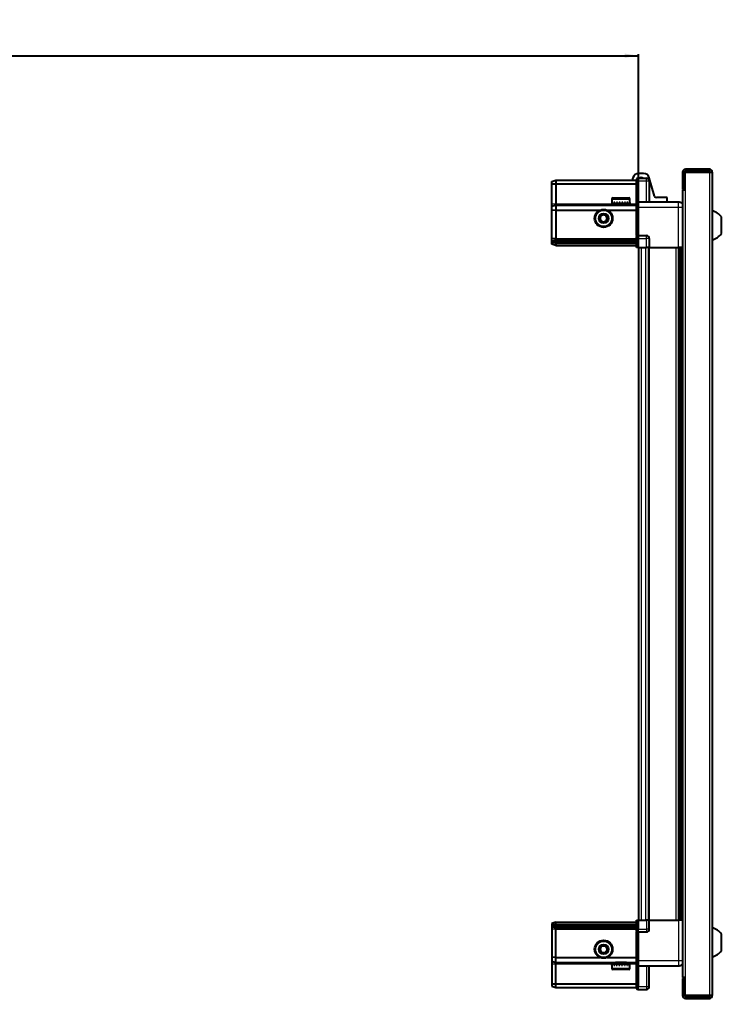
# Model space of a CAD drawing. Header units: millimetres. Extents: x 1132 to 6272, y -337 to 1933.
# Drawn here: x 3845 to 4352, y 1148 to 1855 of the extents above; entities that cross this region are included whole.
import ezdxf

# ---------------------------------------------------------------- set-up
doc = ezdxf.new("R2010")
doc.units = ezdxf.units.MM
doc.layers.add('FORMAT', color=7, linetype='Continuous')
doc.styles.add('SLDTEXTSTYLE0', font='TXT', dxfattribs={"width": 0.75})
doc.dimstyles.new('SLDDIMSTYLE0', dxfattribs={"dimtxt": 20, "dimasz": 10, "dimexe": 0, "dimexo": 0.0625, "dimgap": 5, "dimtad": 2, "dimdec": 1, "dimrnd": 1e-09, "dimzin": 12, "dimdsep": 46, "dimtxsty": 'SLDTEXTSTYLE0', "dimsah": 1, "dimcen": 0.09, "dimadec": 0, "dimazin": 3, "dimtfac": 1, "dimtofl": 0, "dimtmove": 0, "dimatfit": 3, "dimfxl": 0, "dimfrac": 2, "dimtolj": 1, "dimtzin": 12, "dimarcsym": 0})

# ---------------------------------------------------------------- blocks, each defined once
blk = doc.blocks.new('_D_5')
at = {"layer": 'FORMAT'}
for p, q in [((3192.11, 1690.11), (3192.11, 1829.6)), ((3192.11, 1828.6), (4292.11, 1828.6)), ((4292.11, 1690.11), (4292.11, 1829.6))]:
    blk.add_line(p, q, dxfattribs=at)
for points in [[(3192.11, 1828.6), (3202.11, 1827.07), (3202.11, 1830.14)], [(4292.11, 1828.6), (4282.11, 1830.14), (4282.11, 1827.07)]]:
    blk.add_solid(points, dxfattribs=at)
at = {"layer": 'FORMAT', "insert": (3712.55, 1854.39), "char_height": 20, "attachment_point": 1, "style": 'SLDTEXTSTYLE0'}
blk.add_mtext('1100', dxfattribs=at)

msp = doc.modelspace()

# ---------------------------------------------------------------- linework, layer by layer
at = {"color": 7, "linetype": 'Continuous', "lineweight": 25}
for p, q in [((4343.36, 1746.6), (4326.06, 1746.6)), ((4343.36, 1745.1), (4343.36, 1746.6)), ((4288.09, 1740.34), (4287.59, 1738.6)), ((4291.62, 1740.1), (4290.76, 1739.6)), ((4290.76, 1739.6), (4290.76, 1738.1)), ((4291.96, 1740.1), (4291.62, 1740.1)), ((4291.96, 1738.1), (4291.96, 1740.1)), ((4291.96, 1740.1), (4297.96, 1740.1)), ((4295.64, 1743.6), (4292.42, 1743.6)), ((4303.74, 1727.19), (4299.97, 1740.34)), ((4323.96, 1744.5), (4323.96, 1732.1)), ((4325.46, 1744.5), (4325.46, 1732.1)), ((4325.96, 1744.5), (4343.36, 1744.5)), ((4325.96, 1731.6), (4325.96, 1744.5)), ((4343.36, 1745.1), (4326.06, 1745.1)), ((4343.36, 1744.5), (4345.46, 1744.5)), ((4345.46, 1744.5), (4345.46, 1149.7)), ((4229.46, 1737.8), (4232.46, 1738.6)), ((4229.46, 1735.95), (4229.46, 1737.8)), ((4229.46, 1735.95), (4232.46, 1736.1)), ((4229.46, 1721.6), (4229.46, 1735.95)), ((4232.46, 1738.6), (4232.46, 1736.1)), ((4232.46, 1738.6), (4290.76, 1738.6)), ((4232.46, 1736.1), (4232.46, 1721.6)), ((4232.46, 1736.1), (4290.76, 1736.1)), ((4290.76, 1723.3), (4290.76, 1738.1)), ((4291.96, 1738.1), (4291.96, 1723.3)), ((4299.96, 1738.1), (4299.96, 1723.1)), ((4273.76, 1725.8), (4285.16, 1725.8)), ((4312.91, 1726.1), (4305.18, 1726.1)), ((4312.91, 1723.1), (4312.91, 1726.1)), ((4323.86, 1731.6), (4323.86, 1162.6)), ((4323.86, 1731.6), (4325.96, 1731.6)), ((4323.96, 1732.1), (4325.46, 1732.1)), ((4229.46, 1719.8), (4229.46, 1721.6)), ((4229.46, 1719.8), (4232.46, 1720.6)), ((4229.46, 1716.77), (4229.46, 1719.8)), ((4232.46, 1721.6), (4232.46, 1720.6)), ((4232.46, 1720.6), (4232.46, 1717.1)), ((4232.46, 1720.6), (4290.76, 1720.6)), ((4272.96, 1725), (4272.96, 1722.1)), ((4272.96, 1722.1), (4272.99, 1722.1)), ((4273.11, 1722.6), (4272.99, 1722.6)), ((4272.99, 1722.6), (4272.99, 1722.1)), ((4272.99, 1722.1), (4273.11, 1722.1)), ((4273.11, 1722.6), (4273.11, 1722.1)), ((4273.11, 1722.1), (4273.52, 1722.1)), ((4273.86, 1722.6), (4273.52, 1722.6)), ((4273.52, 1722.6), (4273.52, 1722.1)), ((4273.52, 1722.1), (4273.86, 1722.1)), ((4273.86, 1722.6), (4273.86, 1722.1)), ((4273.86, 1722.1), (4274.64, 1722.1)), ((4275.16, 1722.6), (4274.64, 1722.6)), ((4274.64, 1722.6), (4274.64, 1722.1)), ((4274.64, 1722.1), (4275.16, 1722.1)), ((4275.06, 1722.1), (4275.06, 1722)), ((4275.06, 1722), (4283.86, 1722)), ((4275.16, 1722.6), (4275.16, 1722.1)), ((4275.16, 1722.1), (4276.22, 1722.1)), ((4275.46, 1721.6), (4276.15, 1721.12)), ((4275.46, 1721.6), (4283.46, 1721.6)), ((4276.15, 1721.12), (4275.46, 1720.64)), ((4275.46, 1720.64), (4275.46, 1720.6)), ((4275.46, 1720.64), (4283.46, 1720.64)), ((4276.15, 1721.12), (4282.77, 1721.12)), ((4276.88, 1722.6), (4276.22, 1722.6)), ((4276.22, 1722.6), (4276.22, 1722.1)), ((4276.22, 1722.1), (4276.88, 1722.1)), ((4276.88, 1722.6), (4276.88, 1722.1)), ((4276.88, 1722.1), (4278.12, 1722.1)), ((4278.85, 1722.6), (4278.12, 1722.6)), ((4278.12, 1722.6), (4278.12, 1722.1)), ((4278.12, 1722.1), (4278.55, 1722.1)), ((4278.55, 1722.6), (4278.55, 1722.1)), ((4278.85, 1722.6), (4278.85, 1722.1)), ((4278.85, 1722.1), (4280.15, 1722.1)), ((4280.88, 1722.6), (4280.15, 1722.6)), ((4280.15, 1722.6), (4280.15, 1722.1)), ((4280.42, 1722.6), (4280.42, 1722.1)), ((4280.42, 1722.1), (4280.88, 1722.1)), ((4280.88, 1722.6), (4280.88, 1722.1)), ((4280.88, 1722.1), (4282.11, 1722.1)), ((4282.77, 1722.6), (4282.11, 1722.6)), ((4282.11, 1722.6), (4282.11, 1722.1)), ((4282.11, 1722.1), (4282.77, 1722.1)), ((4282.77, 1722.6), (4282.77, 1722.1)), ((4282.77, 1722.1), (4283.82, 1722.1)), ((4282.77, 1721.12), (4283.46, 1721.6)), ((4283.46, 1720.64), (4282.77, 1721.12)), ((4283.46, 1720.6), (4283.46, 1720.64)), ((4284.34, 1722.6), (4283.82, 1722.6)), ((4283.82, 1722.6), (4283.82, 1722.1)), ((4283.82, 1722.1), (4284.34, 1722.1)), ((4283.86, 1722), (4283.86, 1722.1)), ((4284.34, 1722.6), (4284.34, 1722.1)), ((4284.34, 1722.1), (4285.09, 1722.1)), ((4285.42, 1722.6), (4285.09, 1722.6)), ((4285.09, 1722.6), (4285.09, 1722.1)), ((4285.09, 1722.1), (4285.42, 1722.1)), ((4285.42, 1722.6), (4285.42, 1722.1)), ((4285.42, 1722.1), (4285.82, 1722.1)), ((4285.93, 1722.6), (4285.82, 1722.6)), ((4285.82, 1722.6), (4285.82, 1722.1)), ((4285.82, 1722.1), (4285.93, 1722.1)), ((4285.93, 1722.6), (4285.93, 1722.1)), ((4285.93, 1722.1), (4285.96, 1722.1)), ((4285.96, 1722.1), (4285.96, 1725)), ((4290.76, 1723.1), (4290.76, 1723.3)), ((4291.96, 1723.1), (4290.76, 1723.1)), ((4290.76, 1719.1), (4290.76, 1723.1)), ((4290.76, 1698.8), (4290.76, 1719.1)), ((4291.96, 1723.3), (4291.96, 1723.1)), ((4291.96, 1723.1), (4291.96, 1719.1)), ((4291.96, 1723.1), (4320.96, 1723.1)), ((4291.96, 1719.1), (4291.96, 1698.8)), ((4232.46, 1717.1), (4229.46, 1716.77)), ((4229.46, 1696.6), (4229.46, 1716.77)), ((4232.46, 1717.1), (4232.46, 1696.6)), ((4232.46, 1717.1), (4264.46, 1717.1)), ((4269.46, 1717.1), (4290.76, 1717.1)), ((4352.06, 1700.1), (4352.06, 1712.1)), ((4290.76, 1698.6), (4290.76, 1698.8)), ((4291.96, 1698.6), (4290.76, 1698.6)), ((4290.76, 1698.6), (4290.76, 1697.93)), ((4290.76, 1690.1), (4290.76, 1697.93)), ((4291.96, 1698.8), (4291.96, 1698.6)), ((4291.96, 1696.6), (4291.96, 1698.6)), ((4291.96, 1698.6), (4297.96, 1698.6)), ((4291.96, 1696.6), (4291.96, 1698.6)), ((4229.46, 1694.8), (4229.46, 1696.6)), ((4232.46, 1695.6), (4229.46, 1694.8)), ((4229.46, 1694.06), (4229.46, 1694.8)), ((4232.46, 1694.6), (4229.46, 1694.06)), ((4229.46, 1693.56), (4229.46, 1694.06)), ((4229.46, 1692.41), (4229.46, 1693.56)), ((4232.46, 1693.1), (4229.46, 1693.56)), ((4232.46, 1691.6), (4229.46, 1692.41)), ((4232.46, 1696.6), (4232.46, 1695.6)), ((4232.46, 1695.6), (4232.46, 1694.6)), ((4232.46, 1695.6), (4290.76, 1695.6)), ((4232.46, 1694.6), (4232.46, 1693.1)), ((4232.46, 1694.6), (4290.76, 1694.6)), ((4232.46, 1693.1), (4290.76, 1693.1)), ((4232.46, 1693.1), (4232.46, 1691.6)), ((4232.46, 1691.6), (4290.76, 1691.6)), ((4291.62, 1690.1), (4290.76, 1690.1)), ((4291.62, 1696.6), (4291.62, 1690.1)), ((4291.96, 1690.1), (4291.62, 1690.1)), ((4291.96, 1696.6), (4291.96, 1690.1)), ((4291.96, 1690.1), (4297.96, 1690.1)), ((4292.11, 1690.1), (4292.11, 1204.1)), ((4299.96, 1690.1), (4297.96, 1690.1)), ((4299.31, 1690.1), (4299.31, 1204.1)), ((4299.96, 1696.6), (4299.96, 1690.1)), ((4299.96, 1690.1), (4320.96, 1690.1)), ((4321.98, 1204.1), (4321.98, 1690.1)), ((4322.02, 1204.1), (4322.02, 1690.1)), ((4323.81, 1690.1), (4323.81, 1204.1)), ((4232.46, 1202.6), (4229.46, 1201.8)), ((4232.46, 1201.1), (4232.46, 1202.6)), ((4232.46, 1202.6), (4290.76, 1202.6)), ((4290.76, 1196.28), (4290.76, 1204.1)), ((4290.76, 1204.1), (4291.62, 1204.1)), ((4291.62, 1204.1), (4291.62, 1204.1)), ((4291.62, 1204.1), (4291.62, 1197.6)), ((4291.96, 1204.1), (4291.62, 1204.1)), ((4291.96, 1204.1), (4291.96, 1197.6)), ((4291.96, 1204.1), (4291.96, 1204.1)), ((4291.96, 1204.1), (4291.96, 1197.6)), ((4291.96, 1204.1), (4297.96, 1204.1)), ((4299.96, 1204.1), (4297.96, 1204.1)), ((4299.96, 1197.6), (4299.96, 1204.1)), ((4299.96, 1204.1), (4320.96, 1204.1)), ((4229.46, 1201.8), (4229.46, 1200.65)), ((4232.46, 1201.1), (4229.46, 1200.65)), ((4229.46, 1200.65), (4229.46, 1200.15)), ((4232.46, 1199.6), (4229.46, 1200.15)), ((4229.46, 1200.15), (4229.46, 1199.41)), ((4232.46, 1198.6), (4229.46, 1199.41)), ((4229.46, 1199.41), (4229.46, 1197.6)), ((4229.46, 1197.6), (4229.46, 1177.44)), ((4232.46, 1201.1), (4290.76, 1201.1)), ((4232.46, 1199.6), (4232.46, 1201.1)), ((4232.46, 1199.6), (4290.76, 1199.6)), ((4232.46, 1198.6), (4232.46, 1199.6)), ((4232.46, 1198.6), (4290.76, 1198.6)), ((4232.46, 1197.6), (4232.46, 1198.6)), ((4232.46, 1177.1), (4232.46, 1197.6)), ((4290.76, 1196.28), (4290.76, 1195.6)), ((4291.96, 1195.6), (4290.76, 1195.6)), ((4290.76, 1195.4), (4290.76, 1195.6)), ((4290.76, 1175.1), (4290.76, 1195.4)), ((4291.96, 1195.6), (4291.96, 1197.6)), ((4291.96, 1195.6), (4291.96, 1195.4)), ((4291.96, 1195.6), (4297.96, 1195.6)), ((4291.96, 1195.4), (4291.96, 1175.1)), ((4352.06, 1182.1), (4352.06, 1194.1)), ((4232.46, 1177.1), (4229.46, 1177.44)), ((4229.46, 1177.44), (4229.46, 1174.41)), ((4229.46, 1174.41), (4232.46, 1173.6)), ((4229.46, 1174.41), (4229.46, 1172.6)), ((4232.46, 1177.1), (4264.46, 1177.1)), ((4232.46, 1173.6), (4232.46, 1177.1)), ((4269.46, 1177.1), (4290.76, 1177.1)), ((4290.76, 1171.1), (4290.76, 1175.1)), ((4291.96, 1175.1), (4291.96, 1171.1)), ((4229.46, 1172.6), (4229.46, 1158.26)), ((4232.46, 1173.6), (4290.76, 1173.6)), ((4232.46, 1172.6), (4232.46, 1173.6)), ((4232.46, 1158.1), (4232.46, 1172.6)), ((4272.96, 1172.1), (4272.96, 1169.2)), ((4272.98, 1172.1), (4272.96, 1172.1)), ((4272.98, 1171.6), (4272.98, 1172.1)), ((4273.07, 1172.1), (4272.98, 1172.1)), ((4272.98, 1171.6), (4273.07, 1171.6)), ((4273.07, 1171.6), (4273.07, 1172.1)), ((4273.45, 1172.1), (4273.07, 1172.1)), ((4273.45, 1171.6), (4273.45, 1172.1)), ((4273.76, 1172.1), (4273.45, 1172.1)), ((4273.45, 1171.6), (4273.76, 1171.6)), ((4273.76, 1171.6), (4273.76, 1172.1)), ((4274.5, 1172.1), (4273.76, 1172.1)), ((4285.16, 1168.4), (4273.76, 1168.4)), ((4274.5, 1171.6), (4274.5, 1172.1)), ((4275.01, 1172.1), (4274.5, 1172.1)), ((4274.5, 1171.6), (4275.01, 1171.6)), ((4275.01, 1171.6), (4275.01, 1172.1)), ((4276.05, 1172.1), (4275.01, 1172.1)), ((4275.06, 1172.2), (4275.06, 1172.1)), ((4283.86, 1172.2), (4275.06, 1172.2)), ((4275.46, 1173.6), (4275.46, 1173.57)), ((4275.46, 1173.57), (4276.15, 1173.09)), ((4283.46, 1173.57), (4275.46, 1173.57)), ((4276.15, 1173.09), (4275.46, 1172.6)), ((4283.46, 1172.6), (4275.46, 1172.6)), ((4276.05, 1171.6), (4276.05, 1172.1)), ((4276.7, 1172.1), (4276.05, 1172.1)), ((4276.05, 1171.6), (4276.7, 1171.6)), ((4282.77, 1173.09), (4276.15, 1173.09)), ((4276.7, 1171.6), (4276.7, 1172.1)), ((4277.92, 1172.1), (4276.7, 1172.1)), ((4277.92, 1171.6), (4277.92, 1172.1)), ((4278.42, 1172.1), (4277.92, 1172.1)), ((4277.92, 1171.6), (4278.65, 1171.6)), ((4278.42, 1171.6), (4278.42, 1172.1)), ((4278.65, 1171.6), (4278.65, 1172.1)), ((4279.95, 1172.1), (4278.65, 1172.1)), ((4279.95, 1171.6), (4279.95, 1172.1)), ((4279.95, 1171.6), (4280.68, 1171.6)), ((4280.29, 1171.6), (4280.29, 1172.1)), ((4280.68, 1172.1), (4280.29, 1172.1)), ((4280.68, 1171.6), (4280.68, 1172.1)), ((4281.93, 1172.1), (4280.68, 1172.1)), ((4281.93, 1171.6), (4281.93, 1172.1)), ((4282.59, 1172.1), (4281.93, 1172.1)), ((4281.93, 1171.6), (4282.59, 1171.6)), ((4282.59, 1171.6), (4282.59, 1172.1)), ((4283.67, 1172.1), (4282.59, 1172.1)), ((4282.77, 1173.09), (4283.46, 1173.57)), ((4283.46, 1172.6), (4282.77, 1173.09)), ((4283.46, 1173.57), (4283.46, 1173.6)), ((4283.67, 1171.6), (4283.67, 1172.1)), ((4284.2, 1172.1), (4283.67, 1172.1)), ((4283.67, 1171.6), (4284.2, 1171.6)), ((4283.86, 1172.1), (4283.86, 1172.2)), ((4284.2, 1171.6), (4284.2, 1172.1)), ((4284.99, 1172.1), (4284.2, 1172.1)), ((4284.99, 1171.6), (4284.99, 1172.1)), ((4285.34, 1172.1), (4284.99, 1172.1)), ((4284.99, 1171.6), (4285.34, 1171.6)), ((4285.34, 1171.6), (4285.34, 1172.1)), ((4285.77, 1172.1), (4285.34, 1172.1)), ((4285.77, 1171.6), (4285.77, 1172.1)), ((4285.91, 1172.1), (4285.77, 1172.1)), ((4285.77, 1171.6), (4285.91, 1171.6)), ((4285.91, 1171.6), (4285.91, 1172.1)), ((4285.96, 1172.1), (4285.91, 1172.1)), ((4285.96, 1169.2), (4285.96, 1172.1)), ((4291.96, 1171.1), (4290.76, 1171.1)), ((4290.76, 1170.9), (4290.76, 1171.1)), ((4290.76, 1156.1), (4290.76, 1170.9)), ((4291.96, 1171.1), (4291.96, 1170.9)), ((4291.96, 1171.1), (4320.96, 1171.1)), ((4291.96, 1170.9), (4291.96, 1156.1)), ((4291.96, 1170.9), (4291.96, 1156.1)), ((4299.96, 1156.1), (4299.96, 1171.1)), ((4325.96, 1162.6), (4323.86, 1162.6)), ((4323.96, 1162.1), (4325.46, 1162.1)), ((4323.96, 1162.1), (4323.96, 1149.7)), ((4325.46, 1162.1), (4325.46, 1149.7)), ((4325.96, 1149.7), (4325.96, 1162.6)), ((4229.46, 1158.26), (4232.46, 1158.1)), ((4229.46, 1158.26), (4229.46, 1156.41)), ((4229.46, 1156.41), (4232.46, 1155.6)), ((4232.46, 1158.1), (4290.76, 1158.1)), ((4232.46, 1155.6), (4232.46, 1158.1)), ((4232.46, 1155.6), (4290.76, 1155.6)), ((4290.76, 1156.1), (4290.76, 1154.6)), ((4290.76, 1154.6), (4291.62, 1154.1)), ((4291.96, 1154.1), (4291.62, 1154.1)), ((4291.96, 1154.1), (4291.96, 1156.1)), ((4291.96, 1154.1), (4297.96, 1154.1)), ((4343.36, 1149.7), (4325.96, 1149.7)), ((4326.06, 1149.1), (4343.36, 1149.1)), ((4326.06, 1147.6), (4343.36, 1147.6)), ((4345.46, 1149.7), (4343.36, 1149.7)), ((4343.36, 1149.1), (4343.36, 1147.6))]:
    msp.add_line(p, q, dxfattribs=at)
at = {"color": 8, "linetype": 'Continuous', "lineweight": 18}
for p, q in [((4326.06, 1745.1), (4326.06, 1746.6)), ((4297.96, 1738.1), (4297.96, 1740.1)), ((4325.46, 1744.5), (4323.96, 1744.5)), ((4343.36, 1744.5), (4343.36, 1149.7)), ((4291.96, 1738.1), (4290.76, 1738.1)), ((4291.96, 1738.1), (4297.96, 1738.1)), ((4297.96, 1723.1), (4297.96, 1738.1)), ((4297.96, 1738.1), (4299.96, 1738.1)), ((4325.96, 1731.6), (4325.96, 1162.6)), ((4229.46, 1721.6), (4232.46, 1721.6)), ((4232.46, 1721.6), (4275.46, 1721.6)), ((4272.96, 1725), (4285.96, 1725)), ((4283.46, 1721.6), (4290.76, 1721.6)), ((4290.76, 1723.3), (4291.96, 1723.3)), ((4291.96, 1719.1), (4290.76, 1719.1)), ((4291.96, 1719.1), (4320.96, 1719.1)), ((4320.96, 1690.1), (4320.96, 1719.1)), ((4290.76, 1698.8), (4291.96, 1698.8)), ((4297.96, 1696.6), (4297.96, 1698.6)), ((4232.46, 1696.6), (4229.46, 1696.6)), ((4232.46, 1696.6), (4290.76, 1696.6)), ((4291.96, 1696.6), (4291.62, 1696.6)), ((4291.96, 1696.6), (4297.96, 1696.6)), ((4294.11, 1690.1), (4294.11, 1204.1)), ((4297.31, 1690.1), (4297.31, 1204.1)), ((4297.96, 1690.1), (4297.96, 1696.6)), ((4299.96, 1696.6), (4297.96, 1696.6)), ((4299.96, 1690.1), (4299.96, 1204.1)), ((4319.36, 1204.1), (4319.36, 1690.1)), ((4320.77, 1690.1), (4320.77, 1204.1)), ((4323.22, 1204.1), (4323.22, 1690.1)), ((4291.96, 1204.1), (4291.62, 1204.1)), ((4297.96, 1204.1), (4297.96, 1197.6)), ((4320.96, 1204.1), (4320.96, 1175.1)), ((4232.46, 1197.6), (4229.46, 1197.6)), ((4232.46, 1197.6), (4290.76, 1197.6)), ((4291.96, 1195.4), (4290.76, 1195.4)), ((4291.96, 1197.6), (4291.62, 1197.6)), ((4291.96, 1197.6), (4297.96, 1197.6)), ((4299.96, 1197.6), (4297.96, 1197.6)), ((4297.96, 1197.6), (4297.96, 1195.6)), ((4291.96, 1175.1), (4290.76, 1175.1)), ((4291.96, 1175.1), (4320.96, 1175.1)), ((4229.46, 1172.6), (4232.46, 1172.6)), ((4232.46, 1172.6), (4275.46, 1172.6)), ((4285.96, 1169.2), (4272.96, 1169.2)), ((4283.46, 1172.6), (4290.76, 1172.6)), ((4291.96, 1170.9), (4290.76, 1170.9)), ((4297.96, 1171.1), (4297.96, 1156.1)), ((4291.96, 1156.1), (4290.76, 1156.1)), ((4291.96, 1156.1), (4297.96, 1156.1)), ((4297.96, 1156.1), (4299.96, 1156.1)), ((4297.96, 1156.1), (4297.96, 1154.1)), ((4325.46, 1149.7), (4323.96, 1149.7)), ((4326.06, 1149.1), (4326.06, 1147.6))]:
    msp.add_line(p, q, dxfattribs=at)
at = {"color": 7, "linetype": 'Continuous', "lineweight": 25}
for centre, radius in [((4266.96, 1711.1), 6.5), ((4266.96, 1711.1), 3.46), ((4266.96, 1183.1), 6.5), ((4266.96, 1183.1), 3.46)]:
    msp.add_circle(centre, radius, dxfattribs=at)
at = {"color": 8, "linetype": 'Continuous', "lineweight": 18}
for centre in [(4266.96, 1711.1), (4266.96, 1183.1)]:
    msp.add_circle(centre, 5.7, dxfattribs=at)
at = {"color": 7, "linetype": 'Continuous', "lineweight": 25}
for centre, radius, start, end in [((4326.06, 1744.5), 2.1, 90, 180), ((4343.36, 1744.5), 2.1, 0, 90), ((4292.42, 1739.1), 4.5, 90, 164), ((4294.01, 1738.7), 1.9, 47.4631, 132.5369), ((4295.64, 1739.1), 4.5, 16, 90), ((4297.96, 1738.1), 2, 360, 90), ((4326.06, 1744.5), 0.6, 90, 180), ((4343.36, 1744.5), 0.6, 0, 90), ((4273.76, 1725), 0.8, 90, 180), ((4285.16, 1725), 0.8, 0, 90), ((4305.18, 1727.6), 1.5, 196, 270), ((4275.06, 1721.6), 0.4, 0, 90), ((4283.86, 1721.6), 0.4, 90, 180), ((4266.96, 1711.1), 2.5, 120.74103, 180.74103), ((4266.96, 1711.1), 2.5, 60.74103, 120.74103), ((4266.96, 1711.1), 2.5, 0.74103, 60.74103), ((4266.96, 1711.1), 2.5, 300.74103, 0.74103), ((4342.43, 1705.08), 11.91, 36.1266, 75.29965), ((4266.96, 1711.1), 2.5, 180.74103, 240.74103), ((4266.96, 1711.1), 2.5, 240.74103, 300.74103), ((4297.96, 1696.6), 2, 0, 90), ((4342.43, 1707.13), 11.91, 284.70035, 323.8734), ((4297.96, 1197.6), 2, 270, 0), ((4342.43, 1187.08), 11.91, 36.1266, 75.29965), ((4266.96, 1183.1), 2.5, 155.91157, 215.91157), ((4266.96, 1183.1), 2.5, 95.91157, 155.91157), ((4266.96, 1183.1), 2.5, 215.91157, 275.91157), ((4266.96, 1183.1), 2.5, 35.91157, 95.91157), ((4266.96, 1183.1), 2.5, 275.91157, 335.91157), ((4266.96, 1183.1), 2.5, 335.91157, 35.91157), ((4342.43, 1189.13), 11.91, 284.70035, 323.8734), ((4273.76, 1169.2), 0.8, 180, 270), ((4275.06, 1172.6), 0.4, 270, 0), ((4283.86, 1172.6), 0.4, 180, 270), ((4285.16, 1169.2), 0.8, 270, 0), ((4297.96, 1156.1), 2, 270, 0), ((4326.06, 1149.7), 2.1, 180, 270), ((4326.06, 1149.7), 0.6, 180, 270), ((4343.36, 1149.7), 2.1, 270, 0), ((4343.36, 1149.7), 0.6, 270, 0)]:
    msp.add_arc(centre, radius, start, end, dxfattribs=at)
for centre, start_param, end_param in [((4288.16, 1696.6), 0, 0.722734), ((4288.16, 1197.6), 5.560451, 6.283185)]:
    msp.add_ellipse(centre, major_axis=(3.46, 0), ratio=0.57735, start_param=start_param, end_param=end_param, dxfattribs=at)
for points, knots in [([(4320.96, 1723.1), (4321.4, 1723.06), (4322.08, 1722.99), (4322.89, 1722.55), (4323.44, 1722.11), (4323.72, 1721.74), (4323.86, 1721.56)], [0, 0, 0, 0, 0.384298, 0.591173, 0.802437, 1, 1, 1, 1]), ([(4264.44, 1712.52), (4264.88, 1712.78), (4265.71, 1713.27), (4266.54, 1713.76), (4266.92, 1713.99)], [0, 0, 0, 0, 0.534686, 1, 1, 1, 1]), ([(4264.48, 1709.63), (4264.47, 1709.75), (4264.47, 1710.35), (4264.45, 1711.35), (4264.44, 1712.17), (4264.44, 1712.52)], [0, 0, 0, 0, 0.133125, 0.637099, 1, 1, 1, 1]), ([(4266.92, 1713.99), (4267.37, 1713.74), (4268.21, 1713.27), (4269.05, 1712.8), (4269.44, 1712.58)], [0, 0, 0, 0, 0.534686, 1, 1, 1, 1]), ([(4269.44, 1712.58), (4269.44, 1712.24), (4269.45, 1711.41), (4269.47, 1710.42), (4269.47, 1709.82), (4269.48, 1709.69)], [0, 0, 0, 0, 0.362901, 0.866875, 1, 1, 1, 1]), ([(4266.99, 1708.22), (4266.54, 1708.47), (4265.7, 1708.94), (4264.87, 1709.41), (4264.48, 1709.63)], [0, 0, 0, 0, 0.534686, 1, 1, 1, 1]), ([(4269.48, 1709.69), (4269.03, 1709.43), (4268.2, 1708.94), (4267.38, 1708.45), (4266.99, 1708.22)], [0, 0, 0, 0, 0.5346859, 1, 1, 1, 1]), ([(4323.81, 1690.1), (4323.77, 1690.1), (4323.55, 1690.1), (4322.83, 1690.1), (4321.87, 1690.1), (4321.22, 1690.1), (4320.96, 1690.1)], [0, 0, 0, 0, 0.071707, 0.420979, 0.770251, 1, 1, 1, 1]), ([(4323.81, 1204.1), (4323.77, 1204.1), (4323.55, 1204.1), (4322.83, 1204.1), (4321.87, 1204.1), (4321.22, 1204.1), (4320.96, 1204.1)], [0, 0, 0, 0, 0.0717073, 0.4209791, 0.7702508, 1, 1, 1, 1]), ([(4264.09, 1182.81), (4264.3, 1183.28), (4264.69, 1184.16), (4265.08, 1185.03), (4265.26, 1185.44)], [0, 0, 0, 0, 0.534686, 1, 1, 1, 1]), ([(4265.78, 1180.47), (4265.48, 1180.89), (4264.91, 1181.67), (4264.35, 1182.45), (4264.09, 1182.81)], [0, 0, 0, 0, 0.534686, 1, 1, 1, 1]), ([(4265.26, 1185.44), (4265.61, 1185.48), (4266.43, 1185.56), (4267.42, 1185.67), (4268.01, 1185.73), (4268.14, 1185.74)], [0, 0, 0, 0, 0.362901, 0.866875, 1, 1, 1, 1]), ([(4268.14, 1185.74), (4268.44, 1185.32), (4269, 1184.54), (4269.57, 1183.76), (4269.83, 1183.4)], [0, 0, 0, 0, 0.534686, 1, 1, 1, 1]), ([(4269.83, 1183.4), (4269.62, 1182.93), (4269.22, 1182.05), (4268.83, 1181.17), (4268.65, 1180.77)], [0, 0, 0, 0, 0.534686, 1, 1, 1, 1]), ([(4268.65, 1180.77), (4268.53, 1180.75), (4267.93, 1180.69), (4266.94, 1180.59), (4266.12, 1180.5), (4265.78, 1180.47)], [0, 0, 0, 0, 0.133125, 0.637099, 1, 1, 1, 1]), ([(4320.96, 1171.1), (4321.4, 1171.15), (4322.08, 1171.22), (4322.89, 1171.66), (4323.44, 1172.1), (4323.72, 1172.47), (4323.86, 1172.65)], [0, 0, 0, 0, 0.384298, 0.591173, 0.802437, 1, 1, 1, 1])]:
    msp.add_open_spline(points, degree=3, knots=knots, dxfattribs=at)
at = {"color": 8, "linetype": 'Continuous', "lineweight": 18}
for points in [[(4320.96, 1719.1), (4320.96, 1719.63), (4320.96, 1720.68), (4320.96, 1722), (4320.96, 1722.92), (4320.96, 1723.04), (4320.96, 1723.1)], [(4320.96, 1175.1), (4320.96, 1174.58), (4320.96, 1173.53), (4320.96, 1172.21), (4320.96, 1171.28), (4320.96, 1171.16), (4320.96, 1171.1)]]:
    msp.add_open_spline(points, degree=3, dxfattribs=at)
for points in [[(4320.96, 1719.1), (4321.4, 1719.1), (4322.08, 1719.1), (4322.89, 1719.1), (4323.44, 1719.1), (4323.72, 1719.1), (4323.86, 1719.1)], [(4320.96, 1175.1), (4321.4, 1175.1), (4322.08, 1175.1), (4322.89, 1175.1), (4323.44, 1175.1), (4323.72, 1175.1), (4323.86, 1175.1)]]:
    msp.add_open_spline(points, degree=3, knots=[0, 0, 0, 0, 0.384298, 0.591173, 0.802437, 1, 1, 1, 1], dxfattribs=at)

# ---------------------------------------------------------------- dimensions: what is measured, and where the dimension line sits
at = {"layer": 'FORMAT'}
dim = msp.add_linear_dim(base=(4292.11, 1828.6), p1=(3192.11, 1690.1), p2=(4292.11, 1690.1), angle=0, dimstyle='SLDDIMSTYLE0', dxfattribs=at)
dim.commit()
dim.dimension.update_dxf_attribs({"geometry": '_D_5', "text_midpoint": (3742.11, 1828.6), "dimtype": 160})

doc.saveas('drawing.dxf')
